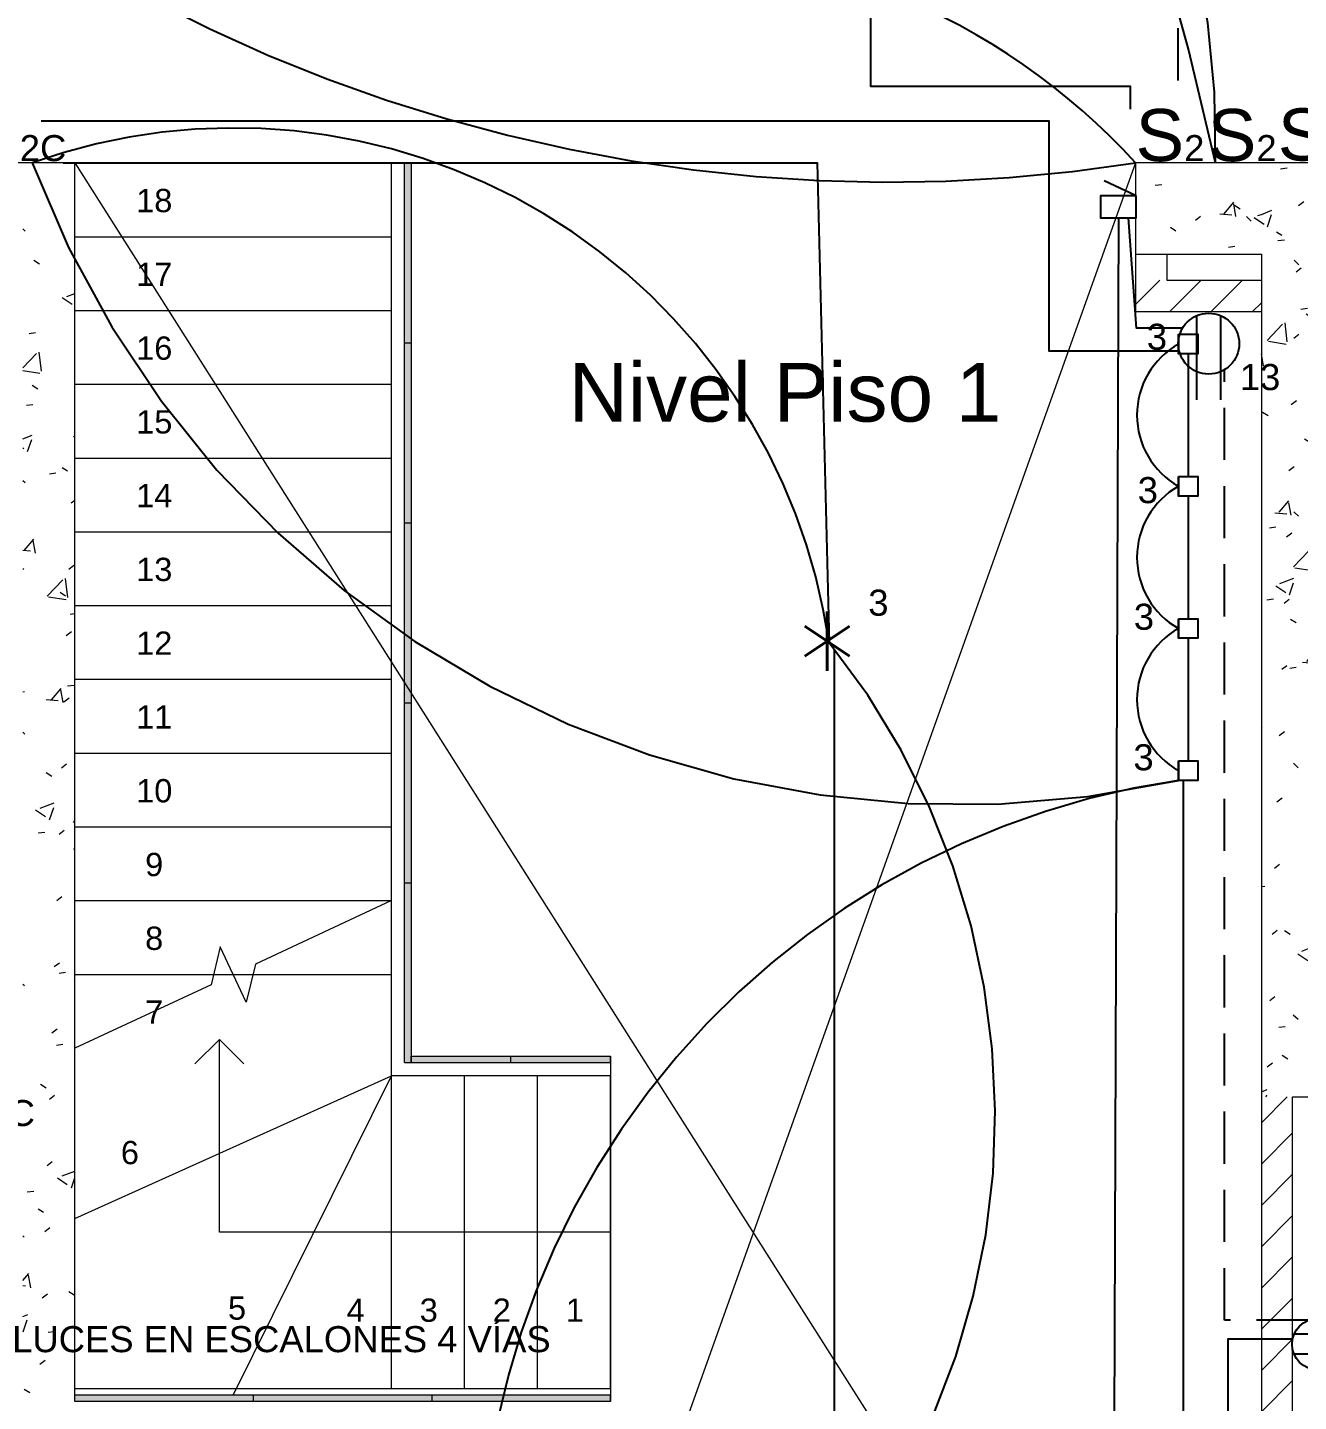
# Model space of a CAD drawing. Header units: inches. Extents: x 131 to 82119, y 71 to 16923.
# Drawn here: x 179.05 to 183.92, y 122.67 to 127.94 of the extents above; entities that cross this region are included whole.
import ezdxf
from ezdxf.enums import TextEntityAlignment as Align

# ---------------------------------------------------------------- set-up
doc = ezdxf.new("R2010")
doc.units = ezdxf.units.IN
doc.header["$MEASUREMENT"] = 0
for name, pattern in [('HIDDEN', [9.525, 6.35, -3.175]), ('Overhead', [0.003969, 0.002381, -0.001587]), ('PISO', [0.3, 0.2, -0.1])]:
    doc.linetypes.add(name, pattern=pattern)
for name, color, linetype, lineweight in [('A-DETL-____-THIN', 151, 'Continuous', 18), ('A-FLOR-____-OTLN', 192, 'Continuous', 18), ('A-GLAZ-CURT-OTLN', 52, 'Continuous', 18), ('A-WALL-____-MCUT', 113, 'Continuous', 18), ('A-WALL-____-PATT', 111, 'Continuous', 18), ('DUCTO-PARED O TECHO', 7, 'Continuous', 25), ('DUCTO-PISO', 7, 'PISO', 25), ('G-____-____-TEXT', 231, 'Continuous', 9), ('S-STRS-____-MBND', 31, 'Overhead', 18), ('S-STRS-____-OTLN', 31, 'Continuous', 18), ('SIMBOLOGIA', 150, 'Continuous', 25), ('SIMBOLOGÍA', 150, 'Continuous', 25)]:
    doc.layers.add(name, color=color, linetype=linetype, lineweight=lineweight)
for name, color, linetype in [('INTERRUPTORES', 6, 'Continuous'), ('LAMPARAS', 20, 'Continuous'), ('Retorno', 5, 'HIDDEN')]:
    doc.layers.add(name, color=color, linetype=linetype)
doc.styles.add('Arial', font='arial.ttf', dxfattribs={"height": 0.225})
doc.styles.add('Arial_2', font='arial.ttf', dxfattribs={"height": 0.089295})
doc.styles.add('ROMANS', font='romans.shx', dxfattribs={"width": 0.625})
doc.styles.get("Standard").update_dxf_attribs({"font": 'arial.ttf'})
pattern_1 = [(50, (197.7489, 144.03864), (0.546432, -0.0473076), [0.057, -0.629]), (355, (197.7489, 144.03864), (-0.105429, 0.573371), [0.046, -0.503]), (100.451, (197.7939, 144.03464), (0.440955, 0.525708), [0.049, -0.534]), (46.184, (197.7489, 144.19164), (0.813123, -0.12606), [0.086, -0.943]), (96.636, (197.8169, 144.18064), (0.711995, 0.742252), [0.073, -0.801]), (351.184, (197.7489, 144.19164), (0.71223, 0.742616), [0.069, -0.754]), (21, (197.8249, 144.15364), (0.454985, -0.306292), [0.057, -0.629]), (326, (197.8249, 144.15364), (0.185766, 0.552594), [0.046, -0.503]), (71.451, (197.8629, 144.12764), (0.640536, 0.246016), [0.049, -0.534]), (37.5, (197.7489, 144.03864), (0.009206, 0.2541166), [0.025, -0.472, 0.025, -0.485, -0.505]), (37.5, (197.7489, 144.03864), (0.009206, 0.2541166), [-1.007, 0.025, -0.48]), (7.5, (197.7489, 144.03864), (0.2004608, 0.3007382), [0.025, -0.266, 0.025, -0.46, -0.192]), (7.5, (197.7489, 144.03864), (0.2004608, 0.3007382), [-0.776, 0.025, -0.167]), (327.5, (197.5789, 144.03864), (0.4064829, -0.0170776), [0.025, -0.165, 0.025, -0.569, -0.789]), (327.5, (197.5789, 144.03864), (0.4064829, -0.0170776), [-0.785, 0.025, -0.764]), (317.5, (197.5029, 144.03864), (0.4439987, 0.076008), [0.025, -0.223, 0.025, -0.37, -0.56]), (317.5, (197.5029, 144.03864), (0.4439987, 0.076008), [-0.642, 0.025, -0.535])]

# ---------------------------------------------------------------- blocks, each defined once
blk = doc.blocks.new('System Panel - Glazed-1487099-ARQ-P1')
at = {"layer": 'A-GLAZ-CURT-OTLN'}
blk.add_hatch(color=256, dxfattribs=at).paths.add_polyline_path([(-0.3451, 0.0245), (0.3451, 0.0245), (0.3451, 0.0495), (-0.3451, 0.0495)], flags=0)
for p, q in [((-0.3451, 0.0495), (0.3451, 0.0495)), ((-0.3451, 0.0495), (-0.3451, 0.0245)), ((0.3451, 0.0245), (-0.3451, 0.0245)), ((0.3451, 0.0495), (0.3451, 0.0245))]:
    blk.add_line(p, q, dxfattribs=at)
blk = doc.blocks.new('System Panel - Glazed-1565547-ARQ-P1')
at = {"layer": 'A-GLAZ-CURT-OTLN'}
blk.add_hatch(color=256, dxfattribs=at).paths.add_polyline_path([(-0.3423, -0.0245), (-0.3423, -0.0495), (0.3423, -0.0495), (0.3423, -0.0245), (0.1422, -0.0245)], flags=0)
for p, q in [((-0.3423, -0.0245), (0.3423, -0.0245)), ((-0.3423, -0.0245), (-0.3423, -0.0495)), ((0.3423, -0.0495), (-0.3423, -0.0495)), ((0.3423, -0.0245), (0.3423, -0.0495))]:
    blk.add_line(p, q, dxfattribs=at)
blk = doc.blocks.new('System Panel - Glazed-V27-ARQ-P1')
at = {"layer": 'A-GLAZ-CURT-OTLN'}
blk.add_hatch(color=256, dxfattribs=at).paths.add_polyline_path([(-0.3423, -0.0245), (-0.3423, -0.0495), (0.3423, -0.0495), (0.3423, -0.0245)], flags=0)
for p, q in [((-0.3423, -0.0245), (0.3423, -0.0245)), ((-0.3423, -0.0245), (-0.3423, -0.0495)), ((0.3423, -0.0495), (-0.3423, -0.0495))]:
    blk.add_line(p, q, dxfattribs=at)
blk = doc.blocks.new('System Panel - Glazed-1566548-ARQ-P1')
at = {"layer": 'A-GLAZ-CURT-OTLN'}
blk.add_hatch(color=256, dxfattribs=at).paths.add_polyline_path([(-0.1913, 0.0495), (-0.1913, 0.0245), (0.1913, 0.0245), (0.1913, 0.0495)], flags=0)
for p, q in [((-0.1913, 0.0495), (0.1913, 0.0495)), ((-0.1913, 0.0495), (-0.1913, 0.0245)), ((0.1913, 0.0245), (-0.1913, 0.0245)), ((0.1913, 0.0495), (0.1913, 0.0245))]:
    blk.add_line(p, q, dxfattribs=at)
blk = doc.blocks.new('TOMA')
at = {"layer": 'SIMBOLOGIA'}
for p, q in [((-0.0301, 0.2165), (-0.0301, 0.0062)), ((0.0294, 0.2165), (0.0294, 0.1463)), ((0.0294, 0.1463), (0.0294, 0.0059))]:
    blk.add_line(p, q, dxfattribs=at)
blk.add_circle((0, 0.0761), 0.0761, dxfattribs=at)
blk = doc.blocks.new('ZUMBADOR')
at = {"layer": 'SIMBOLOGÍA'}
blk.add_line((0.0685, 0.0838), (-0.0552, 0.1412), dxfattribs=at)
blk.add_lwpolyline([(0.0685, 0.0838), (-0.0685, 0.0838), (-0.0685, 0), (0.0685, 0)], close=True, dxfattribs=at)

msp = doc.modelspace()

# ---------------------------------------------------------------- hatches: boundary and pattern name
at = {"layer": 'A-WALL-____-PATT'}
h = msp.add_hatch(dxfattribs=at)
h.set_pattern_fill('FP_31', style=0, pattern_type=2)
h.set_pattern_definition(pattern_1)
h.paths.add_polyline_path([(179.232, 122.666), (179.232, 127.4175), (179.032, 127.4175), (179.032, 122.666)], flags=0)
h = msp.add_hatch(dxfattribs=at)
h.set_pattern_fill('FP_31', style=0, pattern_type=2)
h.set_pattern_definition(pattern_1)
h.paths.add_polyline_path([(183.781, 127.0675), (183.781, 127.4175), (183.2987, 127.4175), (183.2987, 127.0675), (183.7798, 127.0675)], flags=0)
h = msp.add_hatch(dxfattribs=at)
h.set_pattern_fill('FP_31', style=0, pattern_type=2)
h.set_pattern_definition(pattern_1)
h.paths.add_polyline_path([(183.981, 123.8345), (183.981, 127.4175), (183.781, 127.4175), (183.781, 123.8345), (183.901, 123.8345)], flags=0)
h = msp.add_hatch(dxfattribs=at)
h.set_pattern_fill('FP_1', color=8, style=0, pattern_type=2)
h.set_pattern_definition([(45, (192.38889, 133.27164), (-0.079196, 0.079196), [])])
h.paths.add_polyline_path([(183.781, 126.8475), (183.781, 126.9675), (183.2987, 126.9675), (183.2987, 126.8475)])
h = msp.add_hatch(dxfattribs=at)
h.set_pattern_fill('FP_37', color=8, style=0, pattern_type=2)
h.set_pattern_definition([(45, (197.74889, 144.03864), (-0.07919596, 0.07919596), [])])
h.paths.add_polyline_path([(183.901, 121.5691), (183.901, 123.8345), (183.781, 123.8345), (183.781, 121.5691)], flags=0)

# ---------------------------------------------------------------- linework, layer by layer
at = {"layer": 'A-DETL-____-THIN', "linetype": 'HIDDEN'}
for p, q in [((179.232, 127.4175), (183.781, 120.24)), ((183.2987, 127.4175), (180.9691, 120.8971))]:
    msp.add_line(p, q, dxfattribs=at)
at = {"layer": 'A-FLOR-____-OTLN'}
for p, q in [((179.232, 127.4175), (180.4961, 127.4175)), ((181.2861, 123.9905), (181.2861, 122.666)), ((181.2861, 122.666), (179.232, 122.666))]:
    msp.add_line(p, q, dxfattribs=at)
at = {"layer": 'A-WALL-____-MCUT'}
for p, q in [((179.232, 127.4175), (176.1974, 127.4175)), ((179.232, 122.666), (179.232, 127.4175)), ((183.781, 127.4175), (183.2987, 127.4175)), ((183.2987, 127.4175), (183.2987, 127.0675)), ((183.981, 127.4175), (183.781, 127.4175)), ((183.2987, 127.0675), (183.781, 127.0675)), ((183.2987, 127.0675), (183.2987, 126.8475)), ((183.4187, 127.0675), (183.4187, 126.9675)), ((183.781, 127.0675), (183.781, 123.8345)), ((183.4187, 126.9675), (183.781, 126.9675)), ((183.2987, 126.8475), (183.781, 126.8475)), ((183.781, 123.8345), (183.781, 121.5691)), ((183.901, 123.8345), (183.981, 123.8345)), ((183.901, 121.5691), (183.901, 123.8345))]:
    msp.add_line(p, q, dxfattribs=at)
at = {"layer": 'DUCTO-PARED O TECHO'}
for points in [[(182.282, 127.9833), (182.282, 127.7117), (183.2778, 127.7117), (183.2778, 127.6241)], [(179.1024, 127.5788), (182.9655, 127.5788), (182.9655, 126.6963), (183.463, 126.6963)], [(179.1872, 127.4175), (182.0784, 127.4175), (182.1235, 125.5769)], [(183.2329, 127.2073), (183.2081, 120.0944)], [(183.4784, 126.7831), (183.3018, 126.7831), (183.272, 127.2073)], [(183.5004, 126.6853), (183.5004, 126.2147)], [(183.5004, 126.1397), (183.5004, 125.6691)], [(183.5004, 125.5941), (183.5004, 125.1236)], [(182.1443, 121.9771), (182.1443, 125.5507)], [(181.2588, 120.9031), (183.482, 120.9031), (183.482, 125.0486)], [(183.6538, 120.9156), (183.6538, 122.907), (183.9009, 122.907)]]:
    msp.add_lwpolyline(points, dxfattribs=at)
at = {"layer": 'DUCTO-PISO'}
for points in [[(180.3692, 133.7188), (182.9213, 133.7188), (182.9213, 128.234), (183.4609, 128.234), (183.4609, 127.6414)], [(183.9625, 122.9781), (183.6395, 122.9781), (183.6395, 126.6242)]]:
    msp.add_lwpolyline(points, dxfattribs=at)
at = {"layer": 'LAMPARAS'}
for p, q in [((183.463, 126.7603), (183.463, 126.6853)), ((183.463, 126.2147), (183.463, 126.1397)), ((183.463, 125.6691), (183.463, 125.5941)), ((183.463, 125.1236), (183.463, 125.0486))]:
    msp.add_line(p, q, dxfattribs=at)
for points in [[(183.463, 126.7603), (183.5378, 126.7603), (183.5378, 126.6853), (183.463, 126.6853)], [(183.463, 126.2147), (183.5378, 126.2147), (183.5378, 126.1397), (183.463, 126.1397)], [(183.463, 125.6691), (183.5378, 125.6691), (183.5378, 125.5941), (183.463, 125.5941)], [(183.463, 125.1236), (183.5378, 125.1236), (183.5378, 125.0486), (183.463, 125.0486)]]:
    msp.add_lwpolyline(points, close=True, dxfattribs=at)
at = {"layer": 'Retorno'}
for centre, radius, start, end in [((170.5204, 124.533), 13.3989, 12.4319, 42.94532), ((180.3852, 127.5082), 3.2212, 358.386, 73.4137), ((182.3566, 133.423), 6.0789, 242.30107, 278.91497), ((181.4179, 125.704), 2.5443, 42.3354, 68.1613), ((179.8427, 125.247), 2.3045, 8.2288, 109.6374), ((182.626, 128.7567), 3.8014, 200.6279, 282.7194), ((183.6175, 126.45), 0.3135, 119.5259, 240.4741), ((183.6175, 125.9044), 0.3135, 119.5259, 240.4741), ((183.6175, 125.3589), 0.3135, 119.5259, 240.4741), ((179.8629, 123.7639), 2.8978, 321.9317, 38.7295), ((183.9152, 121.9524), 3.129, 98.3091, 199.7104)]:
    msp.add_arc(centre, radius, start, end, dxfattribs=at)
at = {"layer": 'S-STRS-____-MBND'}
for p, q in [((179.232, 127.4175), (180.4458, 127.4175)), ((179.232, 124.0215), (179.232, 127.4175)), ((180.4458, 124.5875), (180.4458, 127.4175)), ((179.232, 127.1345), (180.4458, 127.1345)), ((179.232, 127.1345), (180.4458, 127.1345)), ((179.232, 126.8515), (180.4458, 126.8515)), ((179.232, 126.8515), (180.4458, 126.8515)), ((179.232, 126.5685), (180.4458, 126.5685)), ((179.232, 126.5685), (180.4458, 126.5685)), ((179.232, 126.2855), (180.4458, 126.2855)), ((179.232, 126.2855), (180.4458, 126.2855)), ((179.232, 126.0025), (180.4458, 126.0025)), ((179.232, 126.0025), (180.4458, 126.0025)), ((179.232, 125.7195), (180.4458, 125.7195)), ((179.232, 125.7195), (180.4458, 125.7195)), ((179.232, 125.4365), (180.4458, 125.4365)), ((179.232, 125.4365), (180.4458, 125.4365)), ((179.232, 125.1535), (180.4458, 125.1535)), ((179.232, 125.1535), (180.4458, 125.1535)), ((179.232, 124.8705), (180.4458, 124.8705)), ((179.232, 124.8705), (180.4458, 124.8705)), ((179.232, 124.3045), (179.7636, 124.3045)), ((179.232, 124.3045), (179.7636, 124.3045)), ((179.8389, 124.3045), (179.9143, 124.3045)), ((179.8389, 124.3045), (179.9143, 124.3045))]:
    msp.add_line(p, q, dxfattribs=at)
at = {"layer": 'S-STRS-____-MBND', "linetype": 'Continuous'}
for p, q in [((180.4458, 124.5875), (179.9239, 124.3441)), ((179.7894, 124.4107), (179.754, 124.2649)), ((179.8884, 124.1983), (179.7894, 124.4107)), ((179.9239, 124.3441), (179.8884, 124.1983)), ((179.754, 124.2649), (179.232, 124.0215))]:
    msp.add_line(p, q, dxfattribs=at)
at = {"layer": 'S-STRS-____-OTLN'}
for p, q in [((180.4458, 127.1345), (180.4458, 127.4175)), ((179.232, 127.1345), (180.4458, 127.1345)), ((180.4458, 126.8515), (180.4458, 127.1345)), ((179.232, 126.8515), (180.4458, 126.8515)), ((180.4458, 126.5685), (180.4458, 126.8515)), ((179.232, 126.5685), (180.4458, 126.5685)), ((180.4458, 126.2855), (180.4458, 126.5685)), ((179.232, 126.2855), (180.4458, 126.2855)), ((180.4458, 126.0025), (180.4458, 126.2855)), ((179.232, 126.0025), (180.4458, 126.0025)), ((180.4458, 125.7195), (180.4458, 126.0025)), ((179.232, 125.7195), (180.4458, 125.7195)), ((180.4458, 125.4365), (180.4458, 125.7195)), ((179.232, 125.4365), (180.4458, 125.4365)), ((180.4458, 125.1535), (180.4458, 125.4365)), ((179.232, 125.1535), (180.4458, 125.1535)), ((180.4458, 124.8705), (180.4458, 125.1535)), ((179.232, 124.8705), (180.4458, 124.8705)), ((180.4458, 124.5875), (180.4458, 124.8705)), ((179.232, 124.5875), (180.4458, 124.5875)), ((180.4458, 124.3045), (180.4458, 124.5875)), ((179.232, 124.3045), (179.7636, 124.3045)), ((179.7636, 124.3045), (179.8389, 124.3045)), ((179.8389, 124.3045), (179.9143, 124.3045)), ((179.9143, 124.3045), (180.4458, 124.3045)), ((180.4458, 124.0215), (180.4458, 124.3045)), ((179.7857, 124.0547), (179.692, 123.9609)), ((179.7857, 124.0215), (179.7857, 124.0547)), ((179.7857, 124.0547), (179.8795, 123.9609)), ((179.7857, 123.6422), (179.7857, 124.0215)), ((180.4458, 123.9688), (180.4458, 124.0215)), ((180.4458, 123.941), (180.4458, 123.9688)), ((180.4458, 123.916), (180.4458, 123.941)), ((179.232, 123.3683), (180.4458, 123.916)), ((179.8389, 122.6901), (180.4458, 123.916)), ((180.7258, 123.916), (180.4458, 123.916)), ((180.4458, 122.7151), (180.4458, 123.916)), ((181.0058, 123.916), (180.7258, 123.916)), ((180.7258, 122.7151), (180.7258, 123.916)), ((181.2857, 123.916), (181.0058, 123.916)), ((181.0058, 122.7151), (181.0058, 123.916)), ((181.2857, 122.7151), (181.2857, 123.916)), ((179.7857, 123.3156), (179.7857, 123.6422)), ((180.1362, 123.3156), (179.7857, 123.3156)), ((180.4458, 123.3156), (180.1362, 123.3156)), ((180.7258, 123.3156), (180.4458, 123.3156)), ((181.0058, 123.3156), (180.7258, 123.3156)), ((181.2857, 123.3156), (181.0058, 123.3156)), ((179.8389, 122.7151), (179.232, 122.7151)), ((180.4458, 122.7151), (179.8389, 122.7151)), ((180.7258, 122.7151), (180.4458, 122.7151)), ((181.0058, 122.7151), (180.7258, 122.7151)), ((181.2857, 122.7151), (181.0058, 122.7151))]:
    msp.add_line(p, q, dxfattribs=at)
at = {"layer": 'S-STRS-____-OTLN', "linetype": 'Overhead'}
for p, q in [((179.232, 127.1345), (180.4458, 127.1345)), ((179.232, 126.8515), (180.4458, 126.8515)), ((179.232, 126.5685), (180.4458, 126.5685)), ((179.232, 126.2855), (180.4458, 126.2855)), ((179.232, 126.0025), (180.4458, 126.0025)), ((179.232, 125.7195), (180.4458, 125.7195)), ((179.232, 125.4365), (180.4458, 125.4365)), ((179.232, 125.1535), (180.4458, 125.1535)), ((179.232, 124.8705), (180.4458, 124.8705)), ((179.232, 124.5875), (180.4458, 124.5875)), ((179.232, 124.3045), (179.7636, 124.3045)), ((179.7636, 124.3045), (179.8389, 124.3045)), ((179.8389, 124.3045), (179.9143, 124.3045)), ((179.9143, 124.3045), (180.4458, 124.3045)), ((180.4458, 122.7151), (180.4458, 123.916)), ((180.7258, 122.7151), (180.7258, 123.916)), ((181.0058, 122.7151), (181.0058, 123.916)), ((181.2857, 122.7151), (181.2857, 123.916))]:
    msp.add_line(p, q, dxfattribs=at)

# ---------------------------------------------------------------- block references
at = {"layer": 'A-GLAZ-CURT-OTLN'}
for name, p, rotation in [('System Panel - Glazed-1487099-ARQ-P1', (180.5456, 127.0723), 90.00000000000031), ('System Panel - Glazed-1487099-ARQ-P1', (180.5456, 126.3821), 90.00000000000031), ('System Panel - Glazed-1487099-ARQ-P1', (180.5456, 125.6918), 90.00000000000031), ('System Panel - Glazed-1487099-ARQ-P1', (180.5456, 125.0015), 90.00000000000031), ('System Panel - Glazed-1487099-ARQ-P1', (180.5456, 124.3112), 90.00000000000031), ('System Panel - Glazed-1566548-ARQ-P1', (180.7119, 124.015), 180), ('System Panel - Glazed-1566548-ARQ-P1', (181.0945, 124.015), 180), ('System Panel - Glazed-V27-ARQ-P1', (179.5743, 122.6417), 180), ('System Panel - Glazed-1565547-ARQ-P1', (180.2589, 122.6417), 180), ('System Panel - Glazed-1565547-ARQ-P1', (180.9435, 122.6417), 180)]:
    msp.add_blockref(name, p, dxfattribs=dict(at, rotation=rotation))
at = {"layer": 'SIMBOLOGIA'}
msp.add_blockref('ZUMBADOR', (183.2329, 127.2073), dxfattribs=at)
for p, xscale, yscale, zscale, rotation in [((183.5793, 126.841), 1.534310573126468, 1.534310573126468, 1.534310573126468, 180), ((183.8986, 122.8857), 1.29829461337991, 1.29829461337991, 1.29829461337991, 270)]:
    msp.add_blockref('TOMA', p, dxfattribs=dict(at, xscale=xscale, yscale=yscale, zscale=zscale, rotation=rotation))

# ---------------------------------------------------------------- texts
for s, p in [('3', (183.3806, 126.7005)), ('13', (183.776, 126.546)), ('3', (183.3458, 126.1123)), ('3', (182.3127, 125.6805)), ('3', (183.3308, 125.6266)), ('3', (183.3292, 125.0875)), ('LUCES EN ESCALONES 4 VÍAS', (180.0237, 122.8553))]:
    msp.add_text(s, height=0.1).set_placement(p, align=Align.CENTER)
at = {"layer": 'G-____-____-TEXT', "color": 7, "insert": (181.1252, 126.6502), "char_height": 0.225, "width": 2.044303, "attachment_point": 1, "style": 'Arial'}
msp.add_mtext('Nivel Piso 1', dxfattribs=at)
at = {"layer": 'INTERRUPTORES', "char_height": 0.2, "attachment_point": 1}
for s, insert in [('\\pt0.0082306;S{\\H0.5x;2C}', (178.8341, 127.6243)), ('\\pt0.0082306;S{\\H0.5x;2}', (183.2987, 127.6243)), ('\\pt0.0082306;S{\\H0.5x;2}', (183.5755, 127.6243)), ('\\pt0.0082306;S{\\H0.5x;2}', (183.8441, 127.6266)), ('\\pt0.0082306;S{\\H0.5x;C}', (178.7915, 123.9226))]:
    msp.add_mtext_dynamic_manual_height_columns(s, width=0.353086, gutter_width=12.5, heights=[0], dxfattribs=dict(at, insert=insert))
at = {"layer": 'LAMPARAS', "style": 'ROMANS'}
msp.add_text('*', height=0.3993, dxfattribs=at).set_placement((181.979, 125.2976))
at = {"layer": 'S-STRS-____-OTLN', "attachment_point": 1, "line_spacing_factor": 0.941778, "style": 'Arial_2'}
for s, insert, char_height, width in [('18', (179.4668, 127.3178), 0.08929, 0.164828), ('17', (179.4668, 127.0348), 0.08929, 0.164828), ('16', (179.4668, 126.7518), 0.08929, 0.164828), ('15', (179.4668, 126.4688), 0.08929, 0.164828), ('14', (179.4668, 126.1858), 0.08929, 0.164828), ('13', (179.4668, 125.9028), 0.08929, 0.164828), ('12', (179.4668, 125.6198), 0.08929, 0.164828), ('11', (179.4668, 125.3368), 0.08929, 0.164828), ('10', (179.4668, 125.0538), 0.08929, 0.164828), ('9', (179.5011, 124.7708), 0.0893, 0.082414), ('8', (179.5011, 124.4878), 0.0893, 0.082414), ('7', (179.5011, 124.2048), 0.0893, 0.082414), ('6', (179.4082, 123.6657), 0.0893, 0.082414), ('5', (179.8188, 123.0694), 0.0893, 0.082414), ('4', (180.274, 123.0612), 0.0893, 0.082414), ('3', (180.554, 123.0612), 0.0893, 0.082414), ('2', (180.8339, 123.0612), 0.0893, 0.082414), ('1', (181.1139, 123.0612), 0.0893, 0.082414)]:
    msp.add_mtext(s, dxfattribs=dict(at, insert=insert, char_height=char_height, width=width))

doc.saveas('drawing.dxf')
